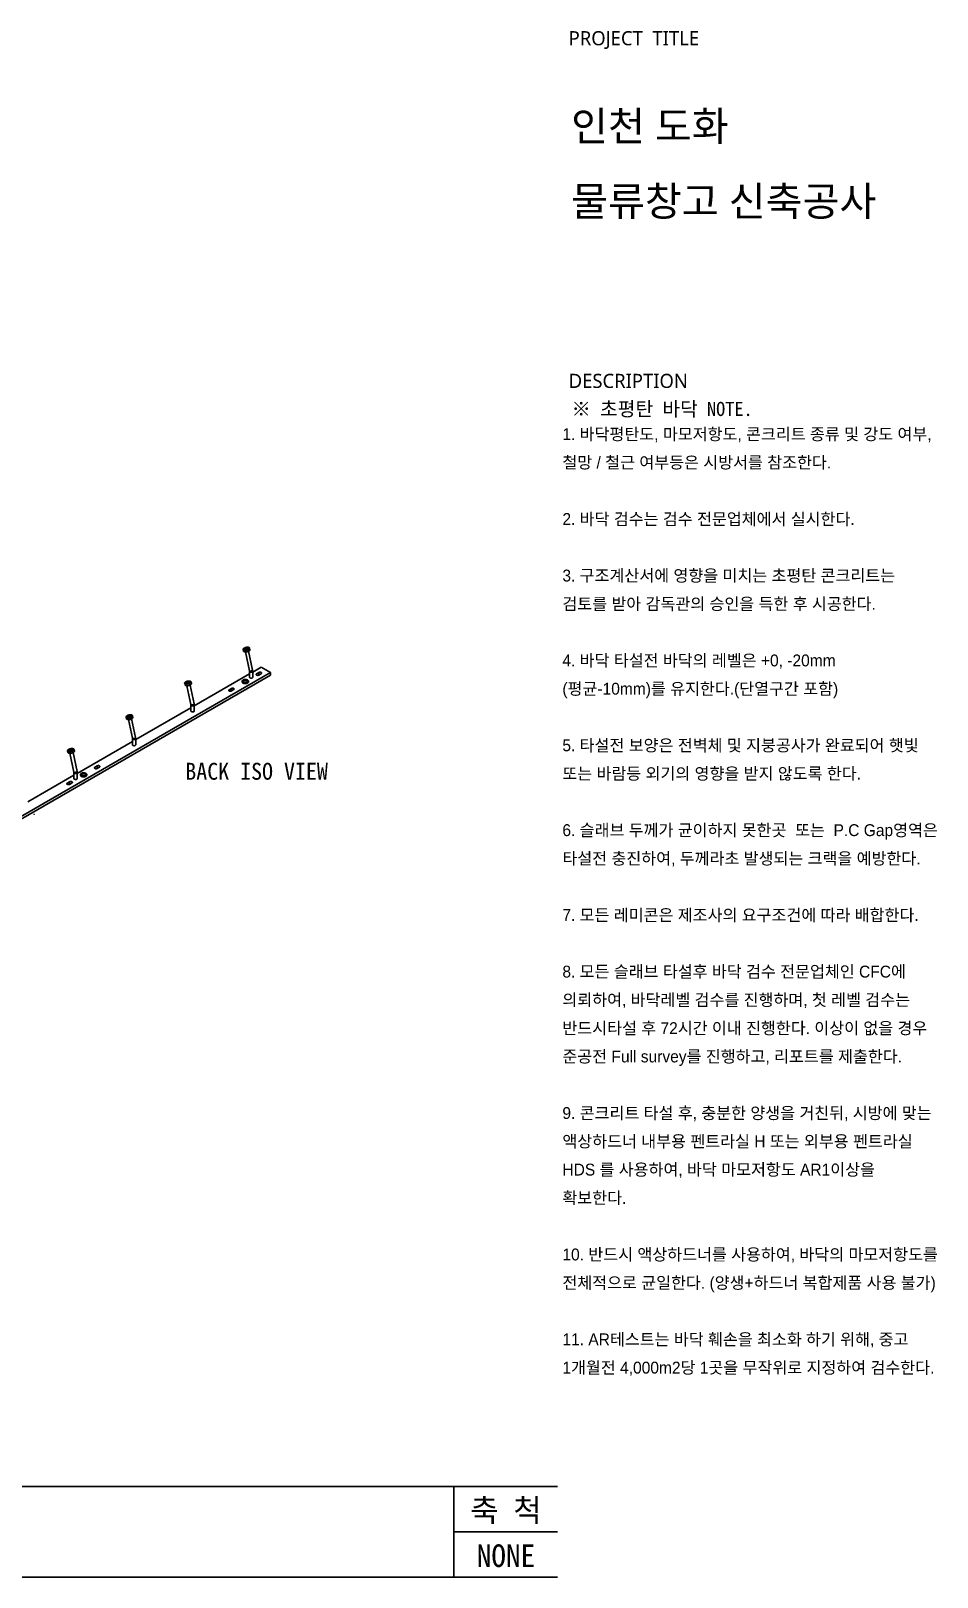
# Model space of a CAD drawing. Header units: millimetres. Extents: x 1364877 to 2662909, y 234189 to 1399913.
# Drawn here: x 2162823 to 2242909, y 669239 to 805913 of the extents above; entities that cross this region are included whole.
import ezdxf
from ezdxf.enums import TextEntityAlignment as Align

# ---------------------------------------------------------------- set-up
doc = ezdxf.new("R2010")
doc.units = ezdxf.units.MM
doc.header["$LTSCALE"] = 5
doc.header["$MEASUREMENT"] = 0
for name, color, linetype, lineweight in [('A-CONC-LIN2', 7, 'CONTINUOUS', 25), ('A-MKXS-TEXT1', 3, 'CONTINUOUS', 25), ('A-MKXX-NAME', 3, 'CONTINUOUS', 25), ('A-XXXX-TABL', 7, 'CONTINUOUS', 25), ('A-XXXX-TXT2', 3, 'CONTINUOUS', 25), ('FORM(미추홀)$0$A-BORD-TEXT', 3, 'CONTINUOUS', 25), ('문자 참고', 3, 'CONTINUOUS', 13)]:
    doc.layers.add(name, color=color, linetype=linetype, lineweight=lineweight)
doc.styles.add('FORM(미추홀)$0$맑은고딕', font='malgun.ttf')
doc.styles.add('돋움', font='')
doc.styles.add('돋움_14', font='', dxfattribs={"height": 2.5})
doc.styles.add('돋움체', font='')
doc.styles.add('맑은고딕', font='')
doc.styles.get('돋움').set_extended_font_data('DotumChe')
doc.styles.get('돋움_14').set_extended_font_data('Dotum')
doc.styles.get('돋움체').set_extended_font_data('DotumChe')
doc.styles.get('맑은고딕').set_extended_font_data('DotumChe')

msp = doc.modelspace()

# ---------------------------------------------------------------- linework, layer by layer
at = {"layer": 'A-CONC-LIN2'}
for p, q in [((2181583.9, 751237.4), (2181616.6, 751085.1)), ((2181689.5, 751367.8), (2181682.1, 751364)), ((2181780, 751014.9), (2182135.3, 749359.9)), ((2182415.8, 749420.2), (2182060.4, 751075.1)), ((2182180.5, 751206.1), (2182147.8, 751358.4)), ((2123140.7, 714079.5), (2183989.3, 749206.6)), ((2182141.1, 749072.5), (2177255.2, 746252)), ((2182140.2, 749318.7), (2182142.1, 748782.3)), ((2182429, 748783.3), (2182427.1, 749319.7)), ((2183178, 749671.1), (2182427.4, 749237.8)), ((2182975.2, 749204.2), (2182772.3, 749087.1)), ((2182772.8, 748970.3), (2182772.3, 749087.1)), ((2182976, 748971.5), (2182975.2, 749204.2)), ((2182975.2, 748971), (2183178, 749088.1)), ((2183989.3, 749206.6), (2183178, 749671.1)), ((2183990.1, 748971.9), (2183989.3, 749206.6)), ((2123141.5, 713844.8), (2183990.1, 748971.9)), ((2176410.9, 748250.9), (2176443.7, 748098.7)), ((2176516.1, 748381.3), (2176508.6, 748377.5)), ((2176607.1, 748028.5), (2176963.2, 746374)), ((2177243.6, 746434.4), (2176887.5, 748088.8)), ((2177007.5, 748220), (2176974.7, 748372.3)), ((2180541.2, 747799.1), (2180338.4, 747682)), ((2180338.8, 747565.2), (2180338.4, 747682)), ((2180542, 747566.4), (2180541.2, 747799.1)), ((2180541.2, 747565.9), (2180744, 747683)), ((2181480.7, 748412), (2181480.8, 748386.2)), ((2181555.8, 748267.7), (2181555.8, 748275.5)), ((2181597, 748425.3), (2181597, 748417.1)), ((2181941.9, 748423.8), (2181941.9, 748432)), ((2182058.3, 748393.7), (2182058.2, 748419.5)), ((2176968.1, 746332.9), (2176970, 745796.5)), ((2177256.8, 745797.5), (2177254.9, 746333.9)), ((2171235.7, 745262.9), (2171268.7, 745110.7)), ((2171432.2, 745040.6), (2171791, 743388)), ((2172071.3, 743448.8), (2171712.5, 745101.4)), ((2171832.3, 745233.1), (2171799.3, 745385.2)), ((2176969, 746086.7), (2172083.1, 743266.2)), ((2166066.2, 742279), (2166099, 742126.7)), ((2166662.8, 742248.2), (2166630, 742400.5)), ((2171796.8, 743100.9), (2166910.9, 740280.4)), ((2171795.9, 743347.1), (2171797.9, 742810.7)), ((2172084.7, 742811.7), (2172082.8, 743348.1)), ((2166262.4, 742056.6), (2166618.9, 740402.4)), ((2166899.3, 740462.8), (2166542.8, 742117)), ((2168675.7, 740949.3), (2168472.9, 740832.2)), ((2168473.3, 740715.4), (2168472.9, 740832.2)), ((2168676.6, 740716.6), (2168675.7, 740949.3)), ((2168675.7, 740716.1), (2168878.6, 740833.2)), ((2166624.7, 740115.1), (2162550.1, 737762.9)), ((2166241.8, 739544.2), (2166039, 739427.2)), ((2166039.4, 739310.3), (2166039, 739427.2)), ((2166242.6, 739311.5), (2166241.8, 739544.2)), ((2166241.8, 739311), (2166444.6, 739428.1)), ((2166623.8, 740361.3), (2166625.7, 739824.9)), ((2166912.6, 739825.9), (2166910.7, 740362.3)), ((2167190, 740165.4), (2167190.1, 740139.6)), ((2167256.3, 740012.9), (2167256.3, 740034.7)), ((2167306.2, 740178.8), (2167306.2, 740170.6)), ((2167334, 739997.3), (2167334, 739990.2)), ((2167647.4, 740171.8), (2167647.3, 740180)), ((2167763.7, 740141.7), (2167763.6, 740167.5))]:
    msp.add_line(p, q, dxfattribs=at)
for points in [[(2182147.8, 751358.4), (2182148.7, 751350.8), (2182144.3, 751328.7), (2182129.8, 751305.5), (2182105.8, 751281.9), (2182073, 751259), (2182032.8, 751237.5), (2181986.6, 751218.1), (2181936, 751201.7), (2181882.9, 751188.7), (2181829.1, 751179.7), (2181776.7, 751174.9), (2181727.5, 751174.6), (2181683.3, 751178.7), (2181645.7, 751187.2), (2181616.1, 751199.6), (2181595.5, 751215.6), (2181584.6, 751234.6), (2181583.9, 751237.4)], [(2181689.7, 751209.5), (2181666.8, 751214.4), (2181636.8, 751225.4), (2181615.4, 751239.9), (2181603.5, 751257.5), (2181601.5, 751277.4), (2181609.5, 751298.9), (2181627.1, 751321.2), (2181653.8, 751343.3), (2181688.5, 751364.5)], [(2182180.5, 751206.1), (2182181.4, 751198.5), (2182177, 751176.4), (2182162.5, 751153.1), (2182138.5, 751129.6), (2182105.7, 751106.7), (2182065.5, 751085.2), (2182019.3, 751065.8), (2181968.7, 751049.4), (2181915.6, 751036.4), (2181861.8, 751027.4), (2181809.4, 751022.6), (2181760.2, 751022.3), (2181716, 751026.4), (2181678.4, 751034.9), (2181648.8, 751047.3), (2181628.2, 751063.3), (2181617.3, 751082.3), (2181616.6, 751085.1)], [(2182152, 751138.8), (2182143.9, 751130), (2182116.3, 751107.1), (2182080.4, 751085.1), (2182037.7, 751065), (2181989.7, 751047.5), (2181938.3, 751033.2), (2181885.5, 751022.8), (2181833.3, 751016.6), (2181783.7, 751014.8), (2181738.7, 751017.6), (2181699.9, 751024.8), (2181668.8, 751036.1), (2181660, 751041)], [(2181688.5, 751364.5), (2181729.8, 751384), (2181776.1, 751400.9), (2181825.7, 751414.7), (2181876.7, 751424.8), (2181927.2, 751430.8), (2181975, 751432.5), (2182018.6, 751429.8), (2182056, 751422.8), (2182086.1, 751411.9), (2182107.4, 751397.3), (2182119.3, 751379.8), (2182121.4, 751359.9), (2182113.4, 751338.4), (2182095.7, 751316.1), (2182081.5, 751303.4)], [(2181763.8, 751344.5), (2181795.5, 751358.9), (2181831.8, 751370.5), (2181870.1, 751378.6), (2181907.8, 751382.5), (2181942.3, 751382.2), (2181971.3, 751377.5), (2181992.8, 751368.7), (2182005.4, 751356.6), (2182008.1, 751341.9), (2182000.9, 751325.6), (2181984.2, 751308.8), (2181959.1, 751292.7), (2181927.3, 751278.4), (2181891, 751266.8), (2181852.8, 751258.7), (2181815.1, 751254.7), (2181780.6, 751255.1), (2181751.6, 751259.8), (2181730, 751268.5), (2181717.5, 751280.6), (2181714.7, 751295.4), (2181721.9, 751311.7), (2181738.7, 751328.4), (2181763.8, 751344.5)], [(2181732.8, 751267), (2181731.8, 751268.3), (2181727.6, 751282.2), (2181733.6, 751297.9), (2181749.3, 751314.2), (2181773.5, 751329.8)], [(2181773.5, 751329.8), (2181804.4, 751343.7), (2181839.7, 751354.7), (2181876.9, 751362.1), (2181913.1, 751365.3), (2181945.7, 751364.1), (2181972.3, 751358.6), (2181990.8, 751349.2), (2181999.9, 751336.5), (2181999.9, 751324.4)], [(2182415.8, 749420.2), (2182415.6, 749410.4), (2182406.9, 749393.9), (2182388.4, 749377.2), (2182361.6, 749361.5), (2182328.4, 749347.8), (2182291.2, 749337.3), (2182252.9, 749330.7), (2182216.3, 749328.5), (2182184.1, 749330.9), (2182158.6, 749337.6), (2182141.8, 749348.3), (2182135.3, 749359.9)], [(2182427.1, 749319.7), (2182426.7, 749313.6), (2182418.6, 749291.6), (2182400.5, 749271.7), (2182373.7, 749255.3), (2182340.3, 749243.6), (2182302.7, 749237.5), (2182263.6, 749237.5), (2182226, 749243.6), (2182192.7, 749255.2), (2182166.2, 749271.6), (2182148.3, 749291.5), (2182140.5, 749313.5), (2182140.2, 749318.2)], [(2182772.3, 749087.1), (2182747.9, 749068.3), (2182733.6, 749046.3), (2182730.7, 749022.8), (2182739.4, 748999.9), (2182758.9, 748979.4), (2182787.8, 748962.9), (2182823.6, 748951.7), (2182863.5, 748946.8), (2182904.2, 748948.6), (2182942.5, 748956.9), (2182975.2, 748971)], [(2183178, 749088.1), (2183202.5, 749106.9), (2183216.7, 749129), (2183219.6, 749152.4), (2183211, 749175.3), (2183191.4, 749195.8), (2183162.5, 749212.4), (2183126.7, 749223.5), (2183086.8, 749228.4), (2183046.1, 749226.7), (2183007.8, 749218.4), (2182975.2, 749204.2)], [(2176974.7, 748372.3), (2176975.7, 748364.8), (2176971.3, 748342.7), (2176956.9, 748319.5), (2176933, 748295.9), (2176900.4, 748273), (2176860.2, 748251.4), (2176814.1, 748232), (2176763.5, 748215.5), (2176710.4, 748202.4), (2176656.7, 748193.3), (2176604.2, 748188.5), (2176555, 748188.1), (2176510.7, 748192.2), (2176473.1, 748200.6), (2176443.3, 748213), (2176422.6, 748229), (2176411.7, 748248), (2176410.9, 748250.9)], [(2176517, 748223), (2176494.1, 748227.9), (2176464, 748238.8), (2176442.6, 748253.3), (2176430.5, 748270.9), (2176428.4, 748290.8), (2176436.3, 748312.3), (2176453.9, 748334.6), (2176480.5, 748356.8), (2176515, 748378)], [(2177007.5, 748220), (2177008.4, 748212.6), (2177004.1, 748190.4), (2176989.7, 748167.2), (2176965.8, 748143.7), (2176933.1, 748120.7), (2176893, 748099.1), (2176846.8, 748079.7), (2176796.3, 748063.2), (2176743.2, 748050.2), (2176689.4, 748041.1), (2176637, 748036.2), (2176587.8, 748035.9), (2176543.5, 748040), (2176505.8, 748048.4), (2176476.1, 748060.8), (2176455.4, 748076.7), (2176444.4, 748095.7), (2176443.7, 748098.7)], [(2176979.1, 748152.8), (2176971.1, 748144.1), (2176943.6, 748121.1), (2176907.8, 748099.1), (2176865.2, 748078.9), (2176817.2, 748061.3), (2176765.9, 748047), (2176713.1, 748036.5), (2176660.9, 748030.2), (2176611.3, 748028.4), (2176566.2, 748031.1), (2176527.3, 748038.3), (2176496.2, 748049.6), (2176487.3, 748054.5)], [(2176515, 748378), (2176556.3, 748397.5), (2176602.6, 748414.5), (2176652.2, 748428.3), (2176703.2, 748438.5), (2176753.6, 748444.6), (2176801.5, 748446.3), (2176845.1, 748443.7), (2176882.6, 748436.8), (2176912.7, 748425.8), (2176934.2, 748411.3), (2176946.2, 748393.8), (2176948.3, 748373.9), (2176940.4, 748352.4), (2176922.9, 748330.1), (2176908.4, 748317.1)], [(2176590.5, 748358.1), (2176622.2, 748372.5), (2176658.5, 748384.1), (2176696.7, 748392.3), (2176734.4, 748396.3), (2176769, 748395.9), (2176798, 748391.3), (2176819.6, 748382.6), (2176832.3, 748370.5), (2176835.1, 748355.8), (2176827.9, 748339.5), (2176811.3, 748322.7), (2176786.2, 748306.5), (2176754.5, 748292.2), (2176718.3, 748280.5), (2176680, 748272.4), (2176642.3, 748268.4), (2176607.8, 748268.7), (2176578.7, 748273.4), (2176557.1, 748282.1), (2176544.5, 748294.2), (2176541.6, 748308.9), (2176548.8, 748325.2), (2176565.5, 748342), (2176590.5, 748358.1)], [(2176559.8, 748280.6), (2176558.8, 748281.8), (2176554.6, 748295.7), (2176560.5, 748311.4), (2176576.1, 748327.7), (2176600.2, 748343.4)], [(2176600.2, 748343.4), (2176631.1, 748357.3), (2176666.4, 748368.4), (2176703.6, 748375.8), (2176739.8, 748379.1), (2176772.4, 748377.9), (2176799, 748372.4), (2176817.6, 748363), (2176826.8, 748350.4), (2176826.9, 748338.1)], [(2180338.4, 747682), (2180313.9, 747663.2), (2180299.7, 747641.2), (2180296.7, 747617.8), (2180305.4, 747594.8), (2180325, 747574.3), (2180353.9, 747557.8), (2180389.7, 747546.6), (2180429.6, 747541.7), (2180470.3, 747543.5), (2180508.5, 747551.8), (2180541.2, 747565.9)], [(2180744, 747683), (2180768.5, 747701.8), (2180782.8, 747723.9), (2180785.7, 747747.3), (2180777, 747770.2), (2180757.4, 747790.8), (2180728.6, 747807.3), (2180692.8, 747818.4), (2180652.9, 747823.3), (2180612.1, 747821.6), (2180573.9, 747813.3), (2180541.2, 747799.1)], [(2181797.5, 748249.1), (2181743, 748248.6), (2181689.3, 748254.1), (2181638.5, 748265.4), (2181592.4, 748282), (2181552.6, 748303.3), (2181520.5, 748328.6), (2181497.4, 748357), (2181484.1, 748387.3), (2181480.7, 748412)], [(2181480.8, 748386.2), (2181484.1, 748361.5), (2181497.5, 748331.2), (2181520.6, 748302.8), (2181552.6, 748277.5), (2181592.5, 748256.2), (2181638.6, 748239.6), (2181689.4, 748228.3), (2181743.1, 748222.8), (2181797.6, 748223.2)], [(2181986.1, 748319.5), (2181987.4, 748320.3), (2182017.5, 748345.8), (2182038.7, 748374), (2182050.3, 748404), (2182051.8, 748434.8), (2182043.1, 748465.1), (2182024.7, 748493.8), (2181997, 748520.1), (2181961.3, 748542.8), (2181918.6, 748561.2), (2181870.6, 748574.6), (2181819.1, 748582.6), (2181765.8, 748584.8), (2181712.7, 748581.1), (2181661.7, 748571.8), (2181614.7, 748557.1), (2181573.4, 748537.5), (2181539.2, 748513.8), (2181513.4, 748486.8), (2181510.7, 748483.1)], [(2181610.6, 748463.9), (2181606.8, 748458.4), (2181597.7, 748434.4), (2181599.1, 748409.8), (2181611.2, 748386.3), (2181633.1, 748365.2), (2181663.4, 748348), (2181700.3, 748335.6)], [(2181651.9, 748361.1), (2181685.9, 748346.3), (2181725.3, 748336.9), (2181767.6, 748333.4), (2181810.2, 748336), (2181850.3, 748344.7), (2181885.4, 748358.8), (2181913.3, 748377.5), (2181932.4, 748399.5), (2181941.3, 748423.6), (2181939.5, 748448.1), (2181927.2, 748471.7), (2181905, 748492.6), (2181874.5, 748509.8), (2181837.5, 748522), (2181796.3, 748528.5), (2181753.5, 748528.9), (2181711.9, 748523.2), (2181674, 748511.8), (2181642.2, 748495.2), (2181618.5, 748474.7), (2181611.8, 748465.8)], [(2182058.2, 748419.5), (2182056, 748399), (2182044.2, 748368.3), (2182022.5, 748339.5), (2181991.8, 748313.5), (2181953.1, 748291.4), (2181907.8, 748273.8), (2181857.6, 748261.5), (2181804.2, 748254.8), (2181749.7, 748254), (2181696, 748259.2)], [(2181700.3, 748335.6), (2181741.4, 748328.9), (2181784.2, 748328.3), (2181825.9, 748333.9), (2181863.9, 748345.2), (2181895.9, 748361.6), (2181919.8, 748382), (2181934.1, 748405.2), (2181938.1, 748426.5)], [(2181700.3, 748327.4), (2181741.4, 748320.7), (2181784.2, 748320.1), (2181825.9, 748325.7), (2181863.9, 748337), (2181895.9, 748353.4), (2181919.8, 748373.8), (2181928.3, 748385.2)], [(2182054.4, 748414), (2182051.9, 748391.7), (2182039.5, 748361.1), (2182017.3, 748332.5), (2181986.1, 748306.7), (2181947, 748284.7), (2181901.4, 748267.4), (2181850.9, 748255.4), (2181797.5, 748249.1)], [(2182030.4, 748361), (2182034, 748366.9), (2182034.1, 748366.9)], [(2182429, 748783.3), (2182429, 748783.3), (2182423.6, 748760.9), (2182407.9, 748740.1), (2182383.1, 748722.6), (2182350.9, 748709.5), (2182313.7, 748702), (2182274.5, 748700.6), (2182236.1, 748705.3), (2182201.4, 748715.8), (2182173.1, 748731.4), (2182153.1, 748750.8), (2182143.1, 748772.6), (2182142.1, 748782.3)], [(2177243.6, 746434.4), (2177243.5, 746424.7), (2177234.8, 746408.3), (2177216.5, 746391.5), (2177189.7, 746375.7), (2177156.5, 746362.1), (2177119.4, 746351.5), (2177081.1, 746344.9), (2177044.4, 746342.6), (2177012.1, 746345), (2176986.6, 746351.7), (2176969.8, 746362.3), (2176963.2, 746374)], [(2177254.9, 746333.9), (2177254.6, 746328), (2177246.6, 746306), (2177228.5, 746286), (2177201.8, 746269.6), (2177168.4, 746257.8), (2177130.8, 746251.7), (2177091.8, 746251.7), (2177054.2, 746257.7), (2177020.8, 746269.3), (2176994.2, 746285.7), (2176976.3, 746305.6), (2176968.4, 746327.5), (2176968.1, 746332.4)], [(2171799.3, 745385.2), (2171800.2, 745378.5), (2171796.2, 745356.3), (2171782.2, 745333), (2171758.6, 745309.4), (2171726.3, 745286.3), (2171686.5, 745264.5), (2171640.5, 745245), (2171590.1, 745228.2), (2171537.1, 745215), (2171483.3, 745205.6), (2171430.8, 745200.6), (2171381.5, 745200), (2171337, 745203.9), (2171299.1, 745212.1), (2171269, 745224.4), (2171247.9, 745240.3), (2171236.6, 745259.2), (2171235.7, 745262.9)], [(2171342.9, 745234.8), (2171320, 745239.5), (2171289.7, 745250.3), (2171267.9, 745264.7), (2171255.5, 745282.2), (2171253, 745302.1), (2171260.5, 745323.7), (2171277.7, 745346), (2171304, 745368.3), (2171338.3, 745389.7)], [(2171832.3, 745233.1), (2171833.2, 745226.3), (2171829.3, 745204.2), (2171815.2, 745180.9), (2171791.7, 745157.2), (2171759.4, 745134.1), (2171719.5, 745112.4), (2171673.6, 745092.8), (2171623.2, 745076.1), (2171570.1, 745062.8), (2171516.4, 745053.5), (2171463.9, 745048.4), (2171414.5, 745047.9), (2171370, 745051.8), (2171332.1, 745060), (2171302, 745072.3), (2171281, 745088.2), (2171269.6, 745107.1), (2171268.7, 745110.7)], [(2171804.5, 745166.3), (2171796.8, 745157.7), (2171769.6, 745134.6), (2171734.1, 745112.4), (2171691.7, 745092.1), (2171643.9, 745074.3), (2171592.7, 745059.7), (2171540, 745049), (2171487.7, 745042.5), (2171438, 745040.5), (2171392.7, 745043), (2171353.6, 745050), (2171322.1, 745061.2), (2171313.2, 745066)], [(2171338.3, 745389.7), (2171379.2, 745409.4), (2171425.4, 745426.6), (2171474.9, 745440.6), (2171525.8, 745451), (2171576.3, 745457.2), (2171624.3, 745459.2), (2171668.1, 745456.8), (2171705.9, 745450), (2171736.3, 745439.2), (2171758.1, 745424.8), (2171770.4, 745407.3), (2171772.9, 745387.4), (2171765.4, 745365.8), (2171748.2, 745343.5), (2171732.8, 745329.5)], [(2171414.3, 745370.1), (2171445.9, 745384.6), (2171482, 745396.4), (2171520.2, 745404.7), (2171558, 745408.9), (2171592.6, 745408.7), (2171621.9, 745404.2), (2171643.7, 745395.6), (2171656.6, 745383.5), (2171659.7, 745368.8), (2171652.8, 745352.5), (2171636.4, 745335.6), (2171611.6, 745319.4), (2171580, 745304.9), (2171543.9, 745293.1), (2171505.7, 745284.8), (2171468, 745280.6), (2171433.3, 745280.8), (2171404.1, 745285.3), (2171382.2, 745293.9), (2171369.3, 745306), (2171366.2, 745320.7), (2171373.1, 745337), (2171389.5, 745353.9), (2171414.3, 745370.1)], [(2171384.6, 745292.6), (2171383.7, 745293.7), (2171379.2, 745307.6), (2171384.9, 745323.3), (2171400.2, 745339.7), (2171424.1, 745355.4)], [(2171424.1, 745355.4), (2171454.8, 745369.5), (2171490, 745380.7), (2171527.2, 745388.3), (2171563.5, 745391.7), (2171596.2, 745390.7), (2171623, 745385.3), (2171641.8, 745376), (2171651.3, 745363.4), (2171651.4, 745350.5)], [(2177256.8, 745797.5), (2177251.6, 745775.2), (2177236, 745754.4), (2177211.1, 745736.9), (2177179, 745723.8), (2177141.9, 745716.2), (2177102.7, 745714.7), (2177064.3, 745719.4), (2177029.5, 745729.9), (2177001.1, 745745.4), (2176981.1, 745764.8), (2176971, 745786.7), (2176970, 745796.5)], [(2166630, 742400.5), (2166630.9, 742393.1), (2166626.6, 742371), (2166612.3, 742347.8), (2166588.4, 742324.2), (2166555.8, 742301.2), (2166515.7, 742279.6), (2166469.6, 742260.2), (2166419.1, 742243.7), (2166366, 742230.6), (2166312.2, 742221.5), (2166259.8, 742216.6), (2166210.5, 742216.2), (2166166.2, 742220.3), (2166128.5, 742228.6), (2166098.7, 742241), (2166078, 742257), (2166067, 742276), (2166066.2, 742279)], [(2166172.4, 742251.1), (2166149.6, 742255.9), (2166119.4, 742266.8), (2166097.9, 742281.3), (2166085.9, 742298.9), (2166083.7, 742318.8), (2166091.5, 742340.3), (2166109, 742362.6), (2166135.6, 742384.8), (2166170.1, 742406.1)], [(2166662.8, 742248.2), (2166663.7, 742240.9), (2166659.5, 742218.8), (2166645.1, 742195.5), (2166621.2, 742172), (2166588.6, 742149), (2166548.6, 742127.4), (2166502.4, 742107.9), (2166451.9, 742091.4), (2166398.8, 742078.3), (2166345, 742069.2), (2166292.6, 742064.3), (2166243.3, 742063.9), (2166199, 742068), (2166161.3, 742076.4), (2166131.6, 742088.8), (2166110.8, 742104.7), (2166099.8, 742123.7), (2166099, 742126.7)], [(2166634.5, 742181.1), (2166626.5, 742172.4), (2166599.1, 742149.4), (2166563.3, 742127.3), (2166520.7, 742107.1), (2166472.8, 742089.5), (2166421.5, 742075.2), (2166368.7, 742064.6), (2166316.5, 742058.3), (2166266.8, 742056.5), (2166221.7, 742059.2), (2166182.8, 742066.3), (2166151.6, 742077.6), (2166142.7, 742082.5)], [(2166170.1, 742406.1), (2166211.3, 742425.6), (2166257.6, 742442.6), (2166307.2, 742456.5), (2166358.2, 742466.6), (2166408.6, 742472.7), (2166456.5, 742474.5), (2166500.1, 742471.9), (2166537.7, 742465), (2166567.8, 742454.1), (2166589.4, 742439.6), (2166601.4, 742422.1), (2166603.6, 742402.2), (2166595.8, 742380.6), (2166578.2, 742358.3), (2166563.6, 742345.2)], [(2166245.7, 742386.2), (2166277.4, 742400.6), (2166313.6, 742412.3), (2166351.8, 742420.4), (2166389.5, 742424.4), (2166424.1, 742424.1), (2166453.2, 742419.5), (2166474.8, 742410.8), (2166487.5, 742398.7), (2166490.4, 742384), (2166483.2, 742367.7), (2166466.6, 742350.9), (2166441.6, 742334.7), (2166409.9, 742320.3), (2166373.7, 742308.7), (2166335.4, 742300.5), (2166297.7, 742296.5), (2166263.2, 742296.8), (2166234.1, 742301.4), (2166212.5, 742310.1), (2166199.8, 742322.2), (2166196.9, 742336.9), (2166204, 742353.2), (2166220.7, 742370.1), (2166245.7, 742386.2)], [(2166215.2, 742308.6), (2166214.1, 742309.9), (2166209.9, 742323.8), (2166215.7, 742339.5), (2166231.3, 742355.8), (2166255.4, 742371.5)], [(2166255.4, 742371.5), (2166286.2, 742385.4), (2166321.5, 742396.5), (2166358.7, 742404), (2166394.9, 742407.3), (2166427.6, 742406.1), (2166454.2, 742400.6), (2166472.8, 742391.2), (2166482.1, 742378.6), (2166482.1, 742366.1)], [(2172071.3, 743448.8), (2172071.3, 743439.4), (2172063, 743423), (2172044.8, 743406.2), (2172018.3, 743390.3), (2171985.2, 743376.4), (2171948.2, 743365.7), (2171909.9, 743358.9), (2171873.2, 743356.5), (2171840.8, 743358.7), (2171815.1, 743365.3), (2171798, 743375.9), (2171791, 743388)], [(2172082.8, 743348.1), (2172082.5, 743342.8), (2172074.8, 743320.7), (2172057, 743300.7), (2172030.5, 743284.1), (2171997.3, 743272.3), (2171959.7, 743266), (2171920.7, 743265.8), (2171883, 743271.6), (2171849.5, 743283.1), (2171822.7, 743299.4), (2171804.5, 743319.2), (2171796.3, 743341.1), (2171796, 743346.6)], [(2172084.7, 742811.7), (2172079.7, 742790), (2172064.4, 742769.2), (2172039.8, 742751.5), (2172007.8, 742738.3), (2171970.8, 742730.6), (2171931.6, 742728.9), (2171893.1, 742733.4), (2171858.2, 742743.7), (2171829.6, 742759.2), (2171809.4, 742778.5), (2171799, 742800.2), (2171797.9, 742810.7)], [(2168472.9, 740832.2), (2168448.4, 740813.4), (2168434.2, 740791.4), (2168431.3, 740768), (2168439.9, 740745), (2168459.5, 740724.5), (2168488.4, 740708), (2168524.2, 740696.8), (2168564.1, 740691.9), (2168604.8, 740693.7), (2168643.1, 740702), (2168675.7, 740716.1)], [(2168878.6, 740833.2), (2168903, 740852.1), (2168917.3, 740874.1), (2168920.2, 740897.5), (2168911.5, 740920.4), (2168892, 740941), (2168863.1, 740957.5), (2168827.3, 740968.6), (2168787.4, 740973.5), (2168746.7, 740971.8), (2168708.4, 740963.5), (2168675.7, 740949.3)], [(2166039, 739427.2), (2166014.5, 739408.3), (2166000.2, 739386.3), (2165997.3, 739362.9), (2166006, 739340), (2166025.6, 739319.4), (2166054.4, 739302.9), (2166090.3, 739291.7), (2166130.1, 739286.8), (2166170.9, 739288.6), (2166209.1, 739296.9), (2166241.8, 739311)], [(2166444.6, 739428.1), (2166469.1, 739447), (2166483.3, 739469), (2166486.3, 739492.4), (2166477.6, 739515.3), (2166458, 739535.9), (2166429.2, 739552.4), (2166393.3, 739563.6), (2166353.4, 739568.5), (2166312.7, 739566.7), (2166274.5, 739558.4), (2166241.8, 739544.2)], [(2166899.3, 740462.8), (2166899.2, 740453.2), (2166890.6, 740436.7), (2166872.3, 740420), (2166845.5, 740404.2), (2166812.3, 740390.5), (2166775.2, 740379.9), (2166736.9, 740373.2), (2166700.3, 740371), (2166668, 740373.3), (2166642.4, 740380), (2166625.6, 740390.6), (2166618.9, 740402.4)], [(2166910.7, 740362.2), (2166910.3, 740356.4), (2166902.4, 740334.4), (2166884.4, 740314.5), (2166857.7, 740298), (2166824.3, 740286.3), (2166786.7, 740280.1), (2166747.6, 740280), (2166710, 740286), (2166676.7, 740297.6), (2166650, 740314), (2166632.1, 740333.9), (2166624.1, 740355.8), (2166623.8, 740360.8)], [(2166912.6, 739825.9), (2166907.4, 739803.7), (2166891.8, 739782.9), (2166867, 739765.3), (2166834.8, 739752.2), (2166797.8, 739744.6), (2166758.5, 739743.1), (2166720.1, 739747.8), (2166685.4, 739758.2), (2166656.9, 739773.8), (2166636.9, 739793.1), (2166626.8, 739815), (2166625.7, 739824.9)], [(2167506.7, 740002.5), (2167452.2, 740002.1), (2167398.5, 740007.6), (2167347.7, 740018.9), (2167301.6, 740035.5), (2167261.8, 740056.8), (2167229.7, 740082.1), (2167206.6, 740110.4), (2167193.3, 740140.8), (2167190, 740165.4)], [(2167190.1, 740139.6), (2167193.4, 740115), (2167206.7, 740084.6), (2167229.8, 740056.3), (2167261.9, 740031), (2167301.7, 740009.7), (2167347.8, 739993.1), (2167398.6, 739981.8), (2167452.3, 739976.3), (2167506.8, 739976.7)], [(2167739.6, 740114.4), (2167743.3, 740120.4), (2167755.4, 740150.3), (2167757.4, 740181), (2167749.3, 740211.4), (2167731.4, 740240.3), (2167704.2, 740266.7), (2167668.9, 740289.6), (2167626.6, 740308.3), (2167578.8, 740322), (2167527.4, 740330.3), (2167474.2, 740332.8), (2167421, 740329.4), (2167369.9, 740320.4), (2167322.6, 740305.9), (2167280.9, 740286.6), (2167246.3, 740263.1), (2167220, 740236.3), (2167203, 740207.2), (2167195.9, 740176.7), (2167198.9, 740146), (2167212, 740116.3), (2167234.7, 740088.5), (2167260.3, 740067.6)], [(2167214, 740074.1), (2167214.3, 740065.4), (2167223, 740042.5), (2167242.5, 740021.9), (2167271.4, 740005.4), (2167307.2, 739994.3), (2167347.1, 739989.4), (2167362.1, 739989.2)], [(2167409.5, 740089.1), (2167450.6, 740082.4), (2167493.4, 740081.8), (2167535.1, 740087.4), (2167573.1, 740098.7), (2167605.1, 740115.1), (2167629, 740135.5), (2167643.4, 740158.7), (2167647.2, 740183.2), (2167640.4, 740207.4), (2167623.3, 740229.9), (2167597, 740249.2), (2167563.1, 740264.2), (2167523.8, 740273.8), (2167481.5, 740277.4), (2167439, 740274.9), (2167398.8, 740266.4), (2167363.5, 740252.5), (2167335.3, 740233.9), (2167316.1, 740211.9), (2167306.9, 740187.9), (2167308.4, 740163.3), (2167320.4, 740139.8), (2167342.3, 740118.7), (2167372.7, 740101.4), (2167409.5, 740089.1)], [(2167409.6, 740080.9), (2167450.7, 740074.2), (2167493.4, 740073.6), (2167535.1, 740079.1), (2167573.1, 740090.5), (2167605.1, 740106.9), (2167629, 740127.3), (2167643.4, 740150.5), (2167647.4, 740171.8)], [(2167763.6, 740167.5), (2167761.1, 740145.2), (2167748.7, 740114.6), (2167726.5, 740085.9), (2167695.3, 740060.2), (2167656.2, 740038.2), (2167610.6, 740020.9), (2167560.2, 740008.9), (2167506.7, 740002.5)], [(2167506.8, 739976.7), (2167560.3, 739983.1), (2167610.7, 739995.1), (2167656.3, 740012.4), (2167695.4, 740034.3), (2167726.6, 740060.1), (2167748.8, 740088.8), (2167761.2, 740119.4), (2167763.7, 740141.7)], [(2163094.2, 736673.8), (2163095, 736672.6), (2163119.2, 736647.2)]]:
    msp.add_lwpolyline(points, dxfattribs=at)
for centre, radius, start, end in [((2181764.9, 751760.6), 556.2, 262.227621, 304.702186), ((2176591.7, 748773.9), 555.9, 262.277442, 304.735632), ((2181603.1, 748415.8), 114.3, 146.669437, 242.885523), ((2181607.7, 748421.6), 115.1, 150.339037, 243.472915), ((2181626.6, 748377.6), 130.4, 213.604663, 264.087045), ((2181757.5, 748645.4), 390.3, 238.065204, 275.790599), ((2181739.5, 748601.5), 337, 237.067065, 262.838511), ((2181709.5, 748442.4), 115.4, 192.672616, 265.429224), ((2181676.3, 748430.6), 73.7, 153.129405, 250.628732), ((2181772.1, 748677.7), 417.3, 259.703237, 300.864425), ((2181802.7, 748558.2), 301.2, 268.890945, 319.098117), ((2181803.8, 748529.3), 306.1, 268.828936, 319.531842), ((2181876.3, 748425.1), 65.6, 320.370866, 358.86235), ((2181948.7, 748395.8), 109.6, 321.735948, 358.914403), ((2171415.7, 745784.8), 554.8, 262.457458, 304.855368), ((2166246.9, 742801.8), 555.7, 262.301616, 304.751816), ((2167466.7, 740398.8), 390.3, 238.06222, 275.790209), ((2167418.8, 740195.9), 115.4, 192.682618, 265.421297), ((2167511.9, 740311.7), 301.2, 268.891616, 319.097537)]:
    msp.add_arc(centre, radius, start, end, dxfattribs=at)
for points, knots in [([(2181682.1, 751364), (2181675.6, 751360.4), (2181656.6, 751349.8), (2181629.6, 751330.8), (2181605.2, 751307.3), (2181589.6, 751283.6), (2181581.7, 751260.7), (2181583.2, 751246.2), (2181583.9, 751239.7)], [0, 0, 0, 0, 0.10368711, 0.30401832, 0.50737362, 0.69331288, 0.86171493, 1, 1, 1, 1]), ([(2181617.2, 751085.4), (2181617.3, 751084.1), (2181617.8, 751075.4), (2181627.6, 751061.3), (2181637.8, 751049.2), (2181646.1, 751044.8), (2181646.6, 751044.6)], [0, 0, 0, 0, 0.07622793, 0.52466717, 0.97517362, 1, 1, 1, 1]), ([(2181824.2, 751415.8), (2181812.3, 751412.9), (2181784, 751406.1), (2181741.8, 751391.5), (2181709.2, 751377.9), (2181692.9, 751369.5), (2181689.5, 751367.8)], [0, 0, 0, 0, 0.24246482, 0.5771127, 0.91282993, 1, 1, 1, 1]), ([(2182147.7, 751356.7), (2182147.7, 751357.6), (2182147.4, 751366.5), (2182138.6, 751381.8), (2182122, 751399.8), (2182097.9, 751414.2), (2182066.5, 751425.2), (2182027.9, 751432.4), (2181984.1, 751435.3), (2181936.8, 751434.1), (2181887.5, 751428.7), (2181849.4, 751422.4), (2181828.7, 751416.9), (2181824.2, 751415.8)], [0, 0, 0, 0, 0.0107777, 0.10530478, 0.19901196, 0.2999694, 0.41043975, 0.52431586, 0.63700443, 0.74851405, 0.85928421, 0.96968541, 1, 1, 1, 1]), ([(2182162, 751145.6), (2182167.5, 751153.7), (2182177.7, 751168.8), (2182183.2, 751189.6), (2182180.5, 751201.1), (2182179.4, 751205.6)], [0, 0, 0, 0, 0.41734521, 0.77563492, 1, 1, 1, 1]), ([(2182135.3, 749359.9), (2182136.3, 749354.8), (2182139, 749340.9), (2182140.1, 749327.3), (2182140.2, 749319.8), (2182140.2, 749318.7)], [0, 0, 0, 0, 0.32851098, 0.90128962, 1, 1, 1, 1]), ([(2182427.1, 749319.7), (2182426.8, 749330.7), (2182426, 749360), (2182421.2, 749393.8), (2182416.5, 749416.4), (2182415.8, 749420.2)], [0, 0, 0, 0, 0.33144399, 0.89028392, 1, 1, 1, 1]), ([(2176508.6, 748377.5), (2176502.1, 748373.9), (2176483.1, 748363.3), (2176456.3, 748344.2), (2176431.9, 748320.7), (2176416.4, 748296.9), (2176408.6, 748274.1), (2176410.2, 748259.7), (2176411, 748253.2)], [0, 0, 0, 0, 0.10386937, 0.30460333, 0.50833116, 0.69443069, 0.86301314, 1, 1, 1, 1]), ([(2176444.3, 748098.9), (2176444.4, 748097.6), (2176444.9, 748088.8), (2176454.8, 748074.7), (2176465.1, 748062.6), (2176473.4, 748058.3), (2176473.9, 748058)], [0, 0, 0, 0, 0.07971599, 0.52635439, 0.97531311, 1, 1, 1, 1]), ([(2176650.9, 748429.5), (2176638.9, 748426.6), (2176610.5, 748419.7), (2176568.3, 748405), (2176535.7, 748391.4), (2176519.5, 748383.1), (2176516.1, 748381.3)], [0, 0, 0, 0, 0.24415222, 0.57851641, 0.91393186, 1, 1, 1, 1]), ([(2176974.6, 748370.7), (2176974.6, 748371.6), (2176974.3, 748380.5), (2176965.4, 748395.8), (2176948.7, 748413.8), (2176924.5, 748428.2), (2176893, 748439.2), (2176854.4, 748446.3), (2176810.5, 748449.2), (2176763.2, 748447.9), (2176713.9, 748442.4), (2176675.8, 748436.1), (2176655.3, 748430.6), (2176650.9, 748429.5)], [0, 0, 0, 0, 0.01106539, 0.10559012, 0.19937264, 0.3004563, 0.41101084, 0.5249012, 0.63759799, 0.74911425, 0.85990525, 0.97031988, 1, 1, 1, 1]), ([(2176989.2, 748159.7), (2176994.7, 748167.8), (2177004.8, 748182.9), (2177010.2, 748203.7), (2177007.4, 748215.2), (2177006.4, 748219.6)], [0, 0, 0, 0, 0.41833239, 0.77675703, 1, 1, 1, 1]), ([(2176963.2, 746374), (2176964.2, 746369), (2176966.9, 746355), (2176968, 746341.5), (2176968.1, 746334), (2176968.1, 746332.9)], [0, 0, 0, 0, 0.32846572, 0.90153666, 1, 1, 1, 1]), ([(2177254.9, 746333.9), (2177254.6, 746344.8), (2177253.9, 746374.2), (2177249.1, 746408), (2177244.4, 746430.7), (2177243.6, 746434.4)], [0, 0, 0, 0, 0.331451286, 0.889998627, 1, 1, 1, 1]), ([(2171331.8, 745389.2), (2171325.3, 745385.5), (2171306.4, 745374.8), (2171279.8, 745355.6), (2171255.8, 745331.9), (2171240.6, 745308), (2171233.2, 745285.5), (2171235, 745271.3), (2171235.8, 745265.1)], [0, 0, 0, 0, 0.10455012, 0.30664777, 0.5118048, 0.69845549, 0.86762244, 1, 1, 1, 1]), ([(2171269.4, 745110.8), (2171269.5, 745109.3), (2171270.2, 745100.3), (2171280.4, 745086), (2171290.8, 745074.1), (2171299.3, 745069.7), (2171299.8, 745069.5)], [0, 0, 0, 0, 0.091963052, 0.53231373, 0.976023978, 1, 1, 1, 1]), ([(2171523.2, 745452), (2171511, 745449.9), (2171482.2, 745444.9), (2171437.4, 745432.8), (2171390.9, 745417), (2171356, 745401.9), (2171337.5, 745392.2), (2171331.8, 745389.2)], [0, 0, 0, 0, 0.1765382, 0.41492291, 0.65357453, 0.89302297, 1, 1, 1, 1]), ([(2171799, 745384.2), (2171798.9, 745385.3), (2171798.5, 745394.2), (2171789.4, 745409.5), (2171772.4, 745427.4), (2171747.9, 745441.6), (2171716.1, 745452.5), (2171677.2, 745459.4), (2171633.1, 745462.2), (2171585.7, 745460.4), (2171548.4, 745456.9), (2171527.5, 745452.8), (2171523.2, 745452)], [0, 0, 0, 0, 0.013595504, 0.119699156, 0.225269305, 0.33926504, 0.463701988, 0.591581758, 0.718106398, 0.843333337, 0.967757939, 1, 1, 1, 1]), ([(2171814.8, 745173.5), (2171820.2, 745181.6), (2171830.1, 745196.8), (2171835.1, 745217.6), (2171832.1, 745229), (2171831, 745233.3)], [0, 0, 0, 0, 0.42186316, 0.78089689, 1, 1, 1, 1]), ([(2166163.7, 742405.5), (2166157.2, 742401.9), (2166138.2, 742391.3), (2166111.4, 742372.2), (2166087.1, 742348.6), (2166071.6, 742324.9), (2166063.9, 742302.1), (2166065.5, 742287.7), (2166066.3, 742281.3)], [0, 0, 0, 0, 0.10397342, 0.30489248, 0.50881529, 0.69499089, 0.86365284, 1, 1, 1, 1]), ([(2166355.5, 742467.7), (2166343.3, 742465.6), (2166314.6, 742460.7), (2166269.8, 742448.9), (2166223.2, 742433.2), (2166188.1, 742418.2), (2166169.5, 742408.6), (2166163.7, 742405.5)], [0, 0, 0, 0, 0.1755718, 0.41410065, 0.65289307, 0.89245346, 1, 1, 1, 1]), ([(2166629.9, 742399), (2166629.8, 742399.9), (2166629.5, 742408.8), (2166620.6, 742424.1), (2166603.9, 742442.1), (2166579.6, 742456.5), (2166548.1, 742467.4), (2166509.4, 742474.5), (2166465.5, 742477.4), (2166418.2, 742475.9), (2166380.9, 742472.5), (2166359.9, 742468.5), (2166355.5, 742467.7)], [0, 0, 0, 0, 0.01259691, 0.11887585, 0.22436078, 0.33808337, 0.46243306, 0.59048195, 0.71719459, 0.84258728, 0.96716065, 1, 1, 1, 1]), ([(2166644.6, 742188), (2166650.1, 742196.1), (2166660.2, 742211.2), (2166665.5, 742232), (2166662.7, 742243.5), (2166661.6, 742247.9)], [0, 0, 0, 0, 0.41878639, 0.77731627, 1, 1, 1, 1]), ([(2171791, 743388), (2171792, 743382.9), (2171794.8, 743369), (2171795.9, 743355.6), (2171795.9, 743348.2), (2171795.9, 743347.1)], [0, 0, 0, 0, 0.3283998, 0.90250298, 1, 1, 1, 1]), ([(2172082.8, 743348.1), (2172082.5, 743359.1), (2172081.7, 743388.5), (2172076.9, 743422.4), (2172072.1, 743445), (2172071.3, 743448.8)], [0, 0, 0, 0, 0.33142679, 0.88894257, 1, 1, 1, 1]), ([(2166099.6, 742127), (2166099.7, 742125.6), (2166100.3, 742116.8), (2166110.2, 742102.7), (2166120.5, 742090.6), (2166128.9, 742086.3), (2166129.3, 742086)], [0, 0, 0, 0, 0.08143535, 0.52720191, 0.97540988, 1, 1, 1, 1]), ([(2166618.9, 740402.4), (2166619.9, 740397.3), (2166622.6, 740383.4), (2166623.7, 740369.9), (2166623.8, 740362.4), (2166623.8, 740361.3)], [0, 0, 0, 0, 0.328594, 0.90162561, 1, 1, 1, 1]), ([(2166910.7, 740362.3), (2166910.4, 740373.2), (2166909.6, 740402.6), (2166904.8, 740436.4), (2166900.1, 740459.1), (2166899.3, 740462.8)], [0, 0, 0, 0, 0.33142775, 0.889891, 1, 1, 1, 1])]:
    msp.add_open_spline(points, degree=3, knots=knots, dxfattribs=at)
at = {"layer": 'A-XXXX-TABL'}
for p, q in [((2200194.4, 677239.2), (2200194.4, 669239.2)), ((2200194.4, 673239.2), (2209351.2, 673239.2))]:
    msp.add_line(p, q, dxfattribs=at)
for points in [[(1841976.2, 677239.2), (2209351.2, 677239.2)], [(1841976.2, 669239.2), (2209351.2, 669239.2)]]:
    msp.add_lwpolyline(points, dxfattribs=at)

# ---------------------------------------------------------------- texts
at = {"layer": 'A-MKXS-TEXT1', "style": '돋움체'}
for s, p in [('축 척', (2204809.3, 674150.2)), ('NONE', (2204809.3, 670129))]:
    msp.add_text(s, height=2000, dxfattribs=at).set_placement(p, align=Align.CENTER)
at = {"layer": 'A-MKXX-NAME', "style": '맑은고딕'}
msp.add_text('※ 초평탄 바닥 NOTE.', height=1250, dxfattribs=at).set_placement((2210601.2, 771874))
at = {"layer": 'A-XXXX-TXT2', "insert": (2176465.4, 741218), "char_height": 1500, "attachment_point": 1, "style": '돋움'}
msp.add_mtext('BACK ISO VIEW', dxfattribs=at)
at = {"layer": 'FORM(미추홀)$0$A-BORD-TEXT', "style": 'FORM(미추홀)$0$맑은고딕'}
for s, height, p in [('PROJECT  TITLE', 1250, (2210348.9, 804643.9)), ('인천 도화', 2600, (2210561.7, 796193.4)), ('물류창고 신축공사', 2600, (2210561.7, 789558.2)), ('DESCRIPTION', 1250, (2210351.2, 774351.7))]:
    msp.add_text(s, height=height, dxfattribs=at).set_placement(p)
at = {"layer": '문자 참고', "insert": (2209794.7, 770795.7), "char_height": 1050, "width": 33375.151, "attachment_point": 1, "line_spacing_factor": 1.428571, "style": '돋움_14'}
msp.add_mtext('1. 바닥평탄도, 마모저항도, 콘크리트 종류 및 강도 여부, 철망 / 철근 여부등은 시방서를 참조한다.\\P\\P2. 바닥 검수는 검수 전문업체에서 실시한다.\\P\\P3. 구조계산서에 영향을 미치는 초평탄 콘크리트는 검토를 받아 감독관의 승인을 득한 후 시공한다.\\P\\P4. 바닥 타설전 바닥의 레벨은 +0, -20mm (평균-10mm)를 유지한다.(단열구간 포함)\\P\\P5. 타설전 보양은 전벽체 및 지붕공사가 완료되어 햇빛 또는 바람등 외기의 영향을 받지 않도록 한다.\\P\\P6. 슬래브 두께가 균이하지 못한곳  또는  P.C Gap영역은 타설전 충진하여, 두께라초 발생되는 크랙을 예방한다.\\P\\P7. 모든 레미콘은 제조사의 요구조건에 따라 배합한다.\\P\\P8. 모든 슬래브 타설후 바닥 검수 전문업체인 CFC에 의뢰하여, 바닥레벨 검수를 진행하며, 첫 레벨 검수는 반드시타설 후 72시간 이내 진행한다. 이상이 없을 경우 준공전 Full survey를 진행하고, 리포트를 제출한다.\\P\\P9. 콘크리트 타설 후, 충분한 양생을 거친뒤, 시방에 맞는 액상하드너 내부용 펜트라실 H 또는 외부용 펜트라실 HDS 를 사용하여, 바닥 마모저항도 AR1이상을 확보한다.\\P\\P10. 반드시 액상하드너를 사용하여, 바닥의 마모저항도를 전체적으로 균일한다. (양생+하드너 복합제품 사용 불가)\\P\\P11. AR테스트는 바닥 훼손을 최소화 하기 위해, 중고 1개월전 4,000m2당 1곳을 무작위로 지정하여 검수한다.', dxfattribs=at)

doc.saveas('drawing.dxf')
